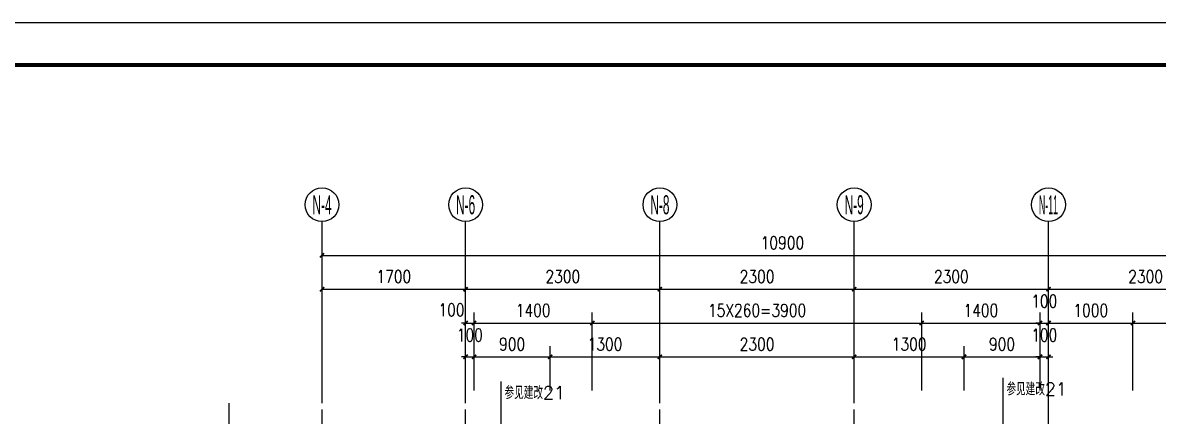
# Model space of a CAD drawing. Extents: x 718358 to 1668613, y -348838 to -159582.
# Drawn here: x 780568 to 794011, y -175939 to -171281 of the extents above; entities that cross this region are included whole.
import ezdxf
from ezdxf.enums import TextEntityAlignment as Align

# ---------------------------------------------------------------- set-up
doc = ezdxf.new("R2010")
doc.units = 0
doc.header["$LTSCALE"] = 1000
doc.linetypes.add('DOTE', pattern=[2.42, 2, -0.2, 0.02, -0.2])
for name, color, linetype in [('变更', 6, 'Continuous'), ('建-图框', 4, 'Continuous'), ('建-尺寸', 73, 'Continuous'), ('建-符号', 3, 'Continuous'), ('建-轴标', 3, 'Continuous'), ('建-轴网', 14, 'DOTE')]:
    doc.layers.add(name, color=color, linetype=linetype)
doc.styles.add('_TCH_AXIS', font='gt宽度调整.shx', dxfattribs={"bigfont": 'gt国标汉字.shx'})
doc.styles.add('_TCH_LABEL', font='COMPLEX', dxfattribs={"bigfont": 'GBCBIG'})
doc.styles.add('DIM_FONT', font='SIMPLEX.shx', dxfattribs={"width": 0.8, "bigfont": 'GBCBIG.shx'})
doc.dimstyles.new('DIMN50', dxfattribs={"dimscale": 0.5, "dimtxt": 300, "dimasz": 100, "dimexe": 250, "dimexo": 300, "dimgap": 150, "dimtad": 1, "dimdec": 0, "dimzin": 0, "dimdsep": 46, "dimtxsty": 'DIM_FONT', "dimblk": 'ARCHTICK', "dimcen": 0.09, "dimdle": 1, "dimclrt": 7, "dimazin": 2, "dimtfac": 1, "dimtdec": 0, "dimtix": 1, "dimtmove": 2, "dimatfit": 3, "dimldrblk": 'ARCHTICK', "dimfxl": 1, "dimtolj": 1, "dimtzin": 0, "dimarcsym": 0})

# ---------------------------------------------------------------- blocks, each defined once
blk = doc.blocks.new('_ArchTick')
at = {"color": 0, "linetype": 'ByBlock', "const_width": 0.4}
blk.add_lwpolyline([(-0.5, -0.5), (0.5, 0.5)], dxfattribs=at)
blk = doc.blocks.new('*D1245')
at = {"layer": 'Defpoints', "color": 0, "transparency": 16777216}
for p in [(795011, -174035), (784111, -175785), (795011, -175785)]:
    blk.add_point(p, dxfattribs=at)
at = {"layer": '建-尺寸', "color": 0, "lineweight": -2, "transparency": 16777216}
for p, q in [((784111, -175635), (784111, -173910)), ((795011, -175635), (795011, -173910)), ((784110, -174035), (795011, -174035))]:
    blk.add_line(p, q, dxfattribs=at)
at = {"layer": '建-尺寸', "color": 0, "lineweight": -2, "transparency": 16777216, "xscale": 50, "yscale": 50, "zscale": 50, "rotation": 180}
blk.add_blockref('_ArchTick', (784111, -174035), dxfattribs=at)
at = {"layer": '建-尺寸', "color": 0, "lineweight": -2, "transparency": 16777216, "xscale": 50, "yscale": 50, "zscale": 50}
blk.add_blockref('_ArchTick', (795011, -174035), dxfattribs=at)
at = {"layer": '建-尺寸', "color": 7, "transparency": 16777216, "insert": (789561, -173885), "char_height": 150, "attachment_point": 5, "style": 'DIM_FONT'}
blk.add_mtext('\\A1;10900', dxfattribs=at)
blk = doc.blocks.new('*D1246')
at = {"layer": 'Defpoints', "color": 0, "transparency": 16777216}
for p in [(795011, -174435), (792711, -175785), (795011, -175785)]:
    blk.add_point(p, dxfattribs=at)
at = {"layer": '建-尺寸', "color": 0, "lineweight": -2, "transparency": 16777216}
for p, q in [((792711, -175635), (792711, -174310)), ((795011, -175635), (795011, -174310)), ((792710, -174435), (795011, -174435))]:
    blk.add_line(p, q, dxfattribs=at)
at = {"layer": '建-尺寸', "color": 0, "lineweight": -2, "transparency": 16777216, "xscale": 50, "yscale": 50, "zscale": 50, "rotation": 180}
blk.add_blockref('_ArchTick', (792711, -174435), dxfattribs=at)
at = {"layer": '建-尺寸', "color": 0, "lineweight": -2, "transparency": 16777216, "xscale": 50, "yscale": 50, "zscale": 50}
blk.add_blockref('_ArchTick', (795011, -174435), dxfattribs=at)
at = {"layer": '建-尺寸', "color": 7, "transparency": 16777216, "insert": (793861, -174285), "char_height": 150, "attachment_point": 5, "style": 'DIM_FONT'}
blk.add_mtext('\\A1;2300', dxfattribs=at)
blk = doc.blocks.new('*D1247')
at = {"layer": 'Defpoints', "color": 0, "transparency": 16777216}
for p in [(792711, -174435), (790411, -175785), (792711, -175785)]:
    blk.add_point(p, dxfattribs=at)
at = {"layer": '建-尺寸', "color": 0, "lineweight": -2, "transparency": 16777216}
for p, q in [((790411, -175635), (790411, -174310)), ((792711, -175635), (792711, -174310)), ((790411, -174435), (792711, -174435))]:
    blk.add_line(p, q, dxfattribs=at)
at = {"layer": '建-尺寸', "color": 0, "lineweight": -2, "transparency": 16777216, "xscale": 50, "yscale": 50, "zscale": 50, "rotation": 180}
blk.add_blockref('_ArchTick', (790411, -174435), dxfattribs=at)
at = {"layer": '建-尺寸', "color": 0, "lineweight": -2, "transparency": 16777216, "xscale": 50, "yscale": 50, "zscale": 50}
blk.add_blockref('_ArchTick', (792711, -174435), dxfattribs=at)
at = {"layer": '建-尺寸', "color": 7, "transparency": 16777216, "insert": (791561, -174285), "char_height": 150, "attachment_point": 5, "style": 'DIM_FONT'}
blk.add_mtext('\\A1;2300', dxfattribs=at)
blk = doc.blocks.new('*D1248')
at = {"layer": 'Defpoints', "color": 0, "transparency": 16777216}
for p in [(790411, -174435), (788111, -175785), (790411, -175785)]:
    blk.add_point(p, dxfattribs=at)
at = {"layer": '建-尺寸', "color": 0, "lineweight": -2, "transparency": 16777216}
for p, q in [((788111, -175635), (788111, -174310)), ((790411, -175635), (790411, -174310)), ((788110, -174435), (790412, -174435))]:
    blk.add_line(p, q, dxfattribs=at)
at = {"layer": '建-尺寸', "color": 0, "lineweight": -2, "transparency": 16777216, "xscale": 50, "yscale": 50, "zscale": 50, "rotation": 180}
blk.add_blockref('_ArchTick', (788111, -174435), dxfattribs=at)
at = {"layer": '建-尺寸', "color": 0, "lineweight": -2, "transparency": 16777216, "xscale": 50, "yscale": 50, "zscale": 50}
blk.add_blockref('_ArchTick', (790411, -174435), dxfattribs=at)
at = {"layer": '建-尺寸', "color": 7, "transparency": 16777216, "insert": (789261, -174285), "char_height": 150, "attachment_point": 5, "style": 'DIM_FONT'}
blk.add_mtext('\\A1;2300', dxfattribs=at)
blk = doc.blocks.new('*D1249')
at = {"layer": 'Defpoints', "color": 0, "transparency": 16777216}
for p in [(788111, -174435), (785811, -175785), (788111, -175785)]:
    blk.add_point(p, dxfattribs=at)
at = {"layer": '建-尺寸', "color": 0, "lineweight": -2, "transparency": 16777216}
for p, q in [((785811, -175635), (785811, -174310)), ((788111, -175635), (788111, -174310)), ((785810, -174435), (788111, -174435))]:
    blk.add_line(p, q, dxfattribs=at)
at = {"layer": '建-尺寸', "color": 0, "lineweight": -2, "transparency": 16777216, "xscale": 50, "yscale": 50, "zscale": 50, "rotation": 180}
blk.add_blockref('_ArchTick', (785811, -174435), dxfattribs=at)
at = {"layer": '建-尺寸', "color": 0, "lineweight": -2, "transparency": 16777216, "xscale": 50, "yscale": 50, "zscale": 50}
blk.add_blockref('_ArchTick', (788111, -174435), dxfattribs=at)
at = {"layer": '建-尺寸', "color": 7, "transparency": 16777216, "insert": (786961, -174285), "char_height": 150, "attachment_point": 5, "style": 'DIM_FONT'}
blk.add_mtext('\\A1;2300', dxfattribs=at)
blk = doc.blocks.new('*D1250')
at = {"layer": 'Defpoints', "color": 0, "transparency": 16777216}
for p in [(785811, -174435), (784111, -175785), (785811, -175785)]:
    blk.add_point(p, dxfattribs=at)
at = {"layer": '建-尺寸', "color": 0, "lineweight": -2, "transparency": 16777216}
for p, q in [((784111, -175635), (784111, -174310)), ((785811, -175635), (785811, -174310)), ((784110, -174435), (785811, -174435))]:
    blk.add_line(p, q, dxfattribs=at)
at = {"layer": '建-尺寸', "color": 0, "lineweight": -2, "transparency": 16777216, "xscale": 50, "yscale": 50, "zscale": 50, "rotation": 180}
blk.add_blockref('_ArchTick', (784111, -174435), dxfattribs=at)
at = {"layer": '建-尺寸', "color": 0, "lineweight": -2, "transparency": 16777216, "xscale": 50, "yscale": 50, "zscale": 50}
blk.add_blockref('_ArchTick', (785811, -174435), dxfattribs=at)
at = {"layer": '建-尺寸', "color": 7, "transparency": 16777216, "insert": (784961, -174285), "char_height": 150, "attachment_point": 5, "style": 'DIM_FONT'}
blk.add_mtext('\\A1;1700', dxfattribs=at)
blk = doc.blocks.new('*D1251')
at = {"layer": 'Defpoints', "color": 0, "transparency": 16777216}
for p in [(795011, -174835), (793711, -175785), (795011, -175785)]:
    blk.add_point(p, dxfattribs=at)
at = {"layer": '建-尺寸', "color": 0, "lineweight": -2, "transparency": 16777216}
for p, q in [((793711, -175635), (793711, -174710)), ((795011, -175635), (795011, -174710)), ((793710, -174835), (795011, -174835))]:
    blk.add_line(p, q, dxfattribs=at)
at = {"layer": '建-尺寸', "color": 0, "lineweight": -2, "transparency": 16777216, "xscale": 50, "yscale": 50, "zscale": 50, "rotation": 180}
blk.add_blockref('_ArchTick', (793711, -174835), dxfattribs=at)
at = {"layer": '建-尺寸', "color": 0, "lineweight": -2, "transparency": 16777216, "xscale": 50, "yscale": 50, "zscale": 50}
blk.add_blockref('_ArchTick', (795011, -174835), dxfattribs=at)
at = {"layer": '建-尺寸', "color": 7, "transparency": 16777216, "insert": (794361, -174685), "char_height": 150, "attachment_point": 5, "style": 'DIM_FONT'}
blk.add_mtext('\\A1;1300', dxfattribs=at)
blk = doc.blocks.new('*D1252')
at = {"layer": 'Defpoints', "color": 0, "transparency": 16777216}
for p in [(793711, -174835), (792711, -175785), (793711, -175785)]:
    blk.add_point(p, dxfattribs=at)
at = {"layer": '建-尺寸', "color": 0, "lineweight": -2, "transparency": 16777216}
for p, q in [((792711, -175635), (792711, -174710)), ((793711, -175635), (793711, -174710)), ((792711, -174835), (793711, -174835))]:
    blk.add_line(p, q, dxfattribs=at)
at = {"layer": '建-尺寸', "color": 0, "lineweight": -2, "transparency": 16777216, "xscale": 50, "yscale": 50, "zscale": 50, "rotation": 180}
blk.add_blockref('_ArchTick', (792711, -174835), dxfattribs=at)
at = {"layer": '建-尺寸', "color": 0, "lineweight": -2, "transparency": 16777216, "xscale": 50, "yscale": 50, "zscale": 50}
blk.add_blockref('_ArchTick', (793711, -174835), dxfattribs=at)
at = {"layer": '建-尺寸', "color": 7, "transparency": 16777216, "insert": (793211, -174685), "char_height": 150, "attachment_point": 5, "style": 'DIM_FONT'}
blk.add_mtext('\\A1;1000', dxfattribs=at)
blk = doc.blocks.new('*D1253')
at = {"layer": 'Defpoints', "color": 0, "transparency": 16777216}
for p in [(792711, -174835), (792611, -175785), (792711, -175785)]:
    blk.add_point(p, dxfattribs=at)
at = {"layer": '建-尺寸', "color": 0, "lineweight": -2, "transparency": 16777216}
for p, q in [((792611, -175635), (792611, -174710)), ((792711, -175635), (792711, -174710)), ((792611, -174835), (792561, -174835)), ((792611, -174835), (792711, -174835)), ((792711, -174835), (792761, -174835))]:
    blk.add_line(p, q, dxfattribs=at)
at = {"layer": '建-尺寸', "color": 0, "lineweight": -2, "transparency": 16777216, "xscale": 50, "yscale": 50, "zscale": 50}
blk.add_blockref('_ArchTick', (792611, -174835), dxfattribs=at)
at = {"layer": '建-尺寸', "color": 0, "lineweight": -2, "transparency": 16777216, "xscale": 50, "yscale": 50, "zscale": 50, "rotation": 180}
blk.add_blockref('_ArchTick', (792711, -174835), dxfattribs=at)
at = {"layer": '建-尺寸', "color": 7, "transparency": 16777216, "insert": (792661, -174577), "char_height": 150, "attachment_point": 5, "style": 'DIM_FONT'}
blk.add_mtext('\\A1;100', dxfattribs=at)
blk = doc.blocks.new('*D1254')
at = {"layer": 'Defpoints', "color": 0, "transparency": 16777216}
for p in [(792611, -174835), (791211, -175785), (792611, -175785)]:
    blk.add_point(p, dxfattribs=at)
at = {"layer": '建-尺寸', "color": 0, "lineweight": -2, "transparency": 16777216}
for p, q in [((791211, -175635), (791211, -174710)), ((792611, -175635), (792611, -174710)), ((791210, -174835), (792611, -174835))]:
    blk.add_line(p, q, dxfattribs=at)
at = {"layer": '建-尺寸', "color": 0, "lineweight": -2, "transparency": 16777216, "xscale": 50, "yscale": 50, "zscale": 50, "rotation": 180}
blk.add_blockref('_ArchTick', (791211, -174835), dxfattribs=at)
at = {"layer": '建-尺寸', "color": 0, "lineweight": -2, "transparency": 16777216, "xscale": 50, "yscale": 50, "zscale": 50}
blk.add_blockref('_ArchTick', (792611, -174835), dxfattribs=at)
at = {"layer": '建-尺寸', "color": 7, "transparency": 16777216, "insert": (791911, -174685), "char_height": 150, "attachment_point": 5, "style": 'DIM_FONT'}
blk.add_mtext('\\A1;1400', dxfattribs=at)
blk = doc.blocks.new('*D1255')
at = {"layer": 'Defpoints', "color": 0, "transparency": 16777216}
for p in [(791211, -174835), (787311, -175785), (791211, -175785)]:
    blk.add_point(p, dxfattribs=at)
at = {"layer": '建-尺寸', "color": 0, "lineweight": -2, "transparency": 16777216}
for p, q in [((787311, -175635), (787311, -174710)), ((791211, -175635), (791211, -174710)), ((787310, -174835), (791211, -174835))]:
    blk.add_line(p, q, dxfattribs=at)
at = {"layer": '建-尺寸', "color": 0, "lineweight": -2, "transparency": 16777216, "xscale": 50, "yscale": 50, "zscale": 50, "rotation": 180}
blk.add_blockref('_ArchTick', (787311, -174835), dxfattribs=at)
at = {"layer": '建-尺寸', "color": 0, "lineweight": -2, "transparency": 16777216, "xscale": 50, "yscale": 50, "zscale": 50}
blk.add_blockref('_ArchTick', (791211, -174835), dxfattribs=at)
at = {"layer": '建-尺寸', "color": 7, "transparency": 16777216, "insert": (789261, -174685), "char_height": 150, "attachment_point": 5, "style": 'DIM_FONT'}
blk.add_mtext('\\A1;15X260=3900', dxfattribs=at)
blk = doc.blocks.new('*D1256')
at = {"layer": 'Defpoints', "color": 0, "transparency": 16777216}
for p in [(787311, -174835), (785911, -175785), (787311, -175785)]:
    blk.add_point(p, dxfattribs=at)
at = {"layer": '建-尺寸', "color": 0, "lineweight": -2, "transparency": 16777216}
for p, q in [((785911, -175635), (785911, -174710)), ((787311, -175635), (787311, -174710)), ((785910, -174835), (787311, -174835))]:
    blk.add_line(p, q, dxfattribs=at)
at = {"layer": '建-尺寸', "color": 0, "lineweight": -2, "transparency": 16777216, "xscale": 50, "yscale": 50, "zscale": 50, "rotation": 180}
blk.add_blockref('_ArchTick', (785911, -174835), dxfattribs=at)
at = {"layer": '建-尺寸', "color": 0, "lineweight": -2, "transparency": 16777216, "xscale": 50, "yscale": 50, "zscale": 50}
blk.add_blockref('_ArchTick', (787311, -174835), dxfattribs=at)
at = {"layer": '建-尺寸', "color": 7, "transparency": 16777216, "insert": (786611, -174685), "char_height": 150, "attachment_point": 5, "style": 'DIM_FONT'}
blk.add_mtext('\\A1;1400', dxfattribs=at)
blk = doc.blocks.new('*D1257')
at = {"layer": 'Defpoints', "color": 0, "transparency": 16777216}
for p in [(785911, -174835), (785811, -175785), (785911, -175785)]:
    blk.add_point(p, dxfattribs=at)
at = {"layer": '建-尺寸', "color": 0, "lineweight": -2, "transparency": 16777216}
for p, q in [((785811, -175635), (785811, -174710)), ((785911, -175635), (785911, -174710)), ((785811, -174835), (785761, -174835)), ((785811, -174835), (785911, -174835)), ((785911, -174835), (785961, -174835))]:
    blk.add_line(p, q, dxfattribs=at)
at = {"layer": '建-尺寸', "color": 0, "lineweight": -2, "transparency": 16777216, "xscale": 50, "yscale": 50, "zscale": 50}
blk.add_blockref('_ArchTick', (785811, -174835), dxfattribs=at)
at = {"layer": '建-尺寸', "color": 0, "lineweight": -2, "transparency": 16777216, "xscale": 50, "yscale": 50, "zscale": 50, "rotation": 180}
blk.add_blockref('_ArchTick', (785911, -174835), dxfattribs=at)
at = {"layer": '建-尺寸', "color": 7, "transparency": 16777216, "insert": (785644, -174680), "char_height": 150, "attachment_point": 5, "style": 'DIM_FONT'}
blk.add_mtext('\\A1;100', dxfattribs=at)
blk = doc.blocks.new('*D1258')
at = {"layer": 'Defpoints', "color": 0, "transparency": 16777216}
for p in [(792711, -175235), (792611, -175785), (792711, -175785)]:
    blk.add_point(p, dxfattribs=at)
at = {"layer": '建-尺寸', "color": 0, "lineweight": -2, "transparency": 16777216}
for p, q in [((792611, -175635), (792611, -175110)), ((792711, -175635), (792711, -175110)), ((792611, -175235), (792561, -175235)), ((792611, -175235), (792711, -175235)), ((792711, -175235), (792761, -175235))]:
    blk.add_line(p, q, dxfattribs=at)
at = {"layer": '建-尺寸', "color": 0, "lineweight": -2, "transparency": 16777216, "xscale": 50, "yscale": 50, "zscale": 50}
blk.add_blockref('_ArchTick', (792611, -175235), dxfattribs=at)
at = {"layer": '建-尺寸', "color": 0, "lineweight": -2, "transparency": 16777216, "xscale": 50, "yscale": 50, "zscale": 50, "rotation": 180}
blk.add_blockref('_ArchTick', (792711, -175235), dxfattribs=at)
at = {"layer": '建-尺寸', "color": 7, "transparency": 16777216, "insert": (792661, -174977), "char_height": 150, "attachment_point": 5, "style": 'DIM_FONT'}
blk.add_mtext('\\A1;100', dxfattribs=at)
blk = doc.blocks.new('*D1259')
at = {"layer": 'Defpoints', "color": 0, "transparency": 16777216}
for p in [(792611, -175235), (791711, -175785), (792611, -175785)]:
    blk.add_point(p, dxfattribs=at)
at = {"layer": '建-尺寸', "color": 0, "lineweight": -2, "transparency": 16777216}
for p, q in [((791711, -175635), (791711, -175110)), ((792611, -175635), (792611, -175110)), ((791710, -175235), (792611, -175235))]:
    blk.add_line(p, q, dxfattribs=at)
at = {"layer": '建-尺寸', "color": 0, "lineweight": -2, "transparency": 16777216, "xscale": 50, "yscale": 50, "zscale": 50, "rotation": 180}
blk.add_blockref('_ArchTick', (791711, -175235), dxfattribs=at)
at = {"layer": '建-尺寸', "color": 0, "lineweight": -2, "transparency": 16777216, "xscale": 50, "yscale": 50, "zscale": 50}
blk.add_blockref('_ArchTick', (792611, -175235), dxfattribs=at)
at = {"layer": '建-尺寸', "color": 7, "transparency": 16777216, "insert": (792161, -175085), "char_height": 150, "attachment_point": 5, "style": 'DIM_FONT'}
blk.add_mtext('\\A1;900', dxfattribs=at)
blk = doc.blocks.new('*D1260')
at = {"layer": 'Defpoints', "color": 0, "transparency": 16777216}
for p in [(791711, -175235), (790411, -175785), (791711, -175785)]:
    blk.add_point(p, dxfattribs=at)
at = {"layer": '建-尺寸', "color": 0, "lineweight": -2, "transparency": 16777216}
for p, q in [((790411, -175635), (790411, -175110)), ((791711, -175635), (791711, -175110)), ((790410, -175235), (791711, -175235))]:
    blk.add_line(p, q, dxfattribs=at)
at = {"layer": '建-尺寸', "color": 0, "lineweight": -2, "transparency": 16777216, "xscale": 50, "yscale": 50, "zscale": 50, "rotation": 180}
blk.add_blockref('_ArchTick', (790411, -175235), dxfattribs=at)
at = {"layer": '建-尺寸', "color": 0, "lineweight": -2, "transparency": 16777216, "xscale": 50, "yscale": 50, "zscale": 50}
blk.add_blockref('_ArchTick', (791711, -175235), dxfattribs=at)
at = {"layer": '建-尺寸', "color": 7, "transparency": 16777216, "insert": (791061, -175085), "char_height": 150, "attachment_point": 5, "style": 'DIM_FONT'}
blk.add_mtext('\\A1;1300', dxfattribs=at)
blk = doc.blocks.new('*D1261')
at = {"layer": 'Defpoints', "color": 0, "transparency": 16777216}
for p in [(790411, -175235), (788111, -175785), (790411, -175785)]:
    blk.add_point(p, dxfattribs=at)
at = {"layer": '建-尺寸', "color": 0, "lineweight": -2, "transparency": 16777216}
for p, q in [((788111, -175635), (788111, -175110)), ((790411, -175635), (790411, -175110)), ((788110, -175235), (790411, -175235))]:
    blk.add_line(p, q, dxfattribs=at)
at = {"layer": '建-尺寸', "color": 0, "lineweight": -2, "transparency": 16777216, "xscale": 50, "yscale": 50, "zscale": 50, "rotation": 180}
blk.add_blockref('_ArchTick', (788111, -175235), dxfattribs=at)
at = {"layer": '建-尺寸', "color": 0, "lineweight": -2, "transparency": 16777216, "xscale": 50, "yscale": 50, "zscale": 50}
blk.add_blockref('_ArchTick', (790411, -175235), dxfattribs=at)
at = {"layer": '建-尺寸', "color": 7, "transparency": 16777216, "insert": (789261, -175085), "char_height": 150, "attachment_point": 5, "style": 'DIM_FONT'}
blk.add_mtext('\\A1;2300', dxfattribs=at)
blk = doc.blocks.new('*D1262')
at = {"layer": 'Defpoints', "color": 0, "transparency": 16777216}
for p in [(788111, -175235), (786811, -175785), (788111, -175785)]:
    blk.add_point(p, dxfattribs=at)
at = {"layer": '建-尺寸', "color": 0, "lineweight": -2, "transparency": 16777216}
for p, q in [((786811, -175635), (786811, -175110)), ((788111, -175635), (788111, -175110)), ((786810, -175235), (788111, -175235))]:
    blk.add_line(p, q, dxfattribs=at)
at = {"layer": '建-尺寸', "color": 0, "lineweight": -2, "transparency": 16777216, "xscale": 50, "yscale": 50, "zscale": 50, "rotation": 180}
blk.add_blockref('_ArchTick', (786811, -175235), dxfattribs=at)
at = {"layer": '建-尺寸', "color": 0, "lineweight": -2, "transparency": 16777216, "xscale": 50, "yscale": 50, "zscale": 50}
blk.add_blockref('_ArchTick', (788111, -175235), dxfattribs=at)
at = {"layer": '建-尺寸', "color": 7, "transparency": 16777216, "insert": (787461, -175085), "char_height": 150, "attachment_point": 5, "style": 'DIM_FONT'}
blk.add_mtext('\\A1;1300', dxfattribs=at)
blk = doc.blocks.new('*D1263')
at = {"layer": 'Defpoints', "color": 0, "transparency": 16777216}
for p in [(786811, -175235), (785911, -175785), (786811, -175785)]:
    blk.add_point(p, dxfattribs=at)
at = {"layer": '建-尺寸', "color": 0, "lineweight": -2, "transparency": 16777216}
for p, q in [((785911, -175635), (785911, -175110)), ((786811, -175635), (786811, -175110)), ((785910, -175235), (786811, -175235))]:
    blk.add_line(p, q, dxfattribs=at)
at = {"layer": '建-尺寸', "color": 0, "lineweight": -2, "transparency": 16777216, "xscale": 50, "yscale": 50, "zscale": 50, "rotation": 180}
blk.add_blockref('_ArchTick', (785911, -175235), dxfattribs=at)
at = {"layer": '建-尺寸', "color": 0, "lineweight": -2, "transparency": 16777216, "xscale": 50, "yscale": 50, "zscale": 50}
blk.add_blockref('_ArchTick', (786811, -175235), dxfattribs=at)
at = {"layer": '建-尺寸', "color": 7, "transparency": 16777216, "insert": (786361, -175085), "char_height": 150, "attachment_point": 5, "style": 'DIM_FONT'}
blk.add_mtext('\\A1;900', dxfattribs=at)
blk = doc.blocks.new('*D1264')
at = {"layer": 'Defpoints', "color": 0, "transparency": 16777216}
for p in [(785911, -175235), (785811, -175785), (785911, -175785)]:
    blk.add_point(p, dxfattribs=at)
at = {"layer": '建-尺寸', "color": 0, "lineweight": -2, "transparency": 16777216}
for p, q in [((785811, -175635), (785811, -175110)), ((785911, -175635), (785911, -175110)), ((785811, -175235), (785761, -175235)), ((785811, -175235), (785911, -175235)), ((785911, -175235), (785961, -175235))]:
    blk.add_line(p, q, dxfattribs=at)
at = {"layer": '建-尺寸', "color": 0, "lineweight": -2, "transparency": 16777216, "xscale": 50, "yscale": 50, "zscale": 50}
blk.add_blockref('_ArchTick', (785811, -175235), dxfattribs=at)
at = {"layer": '建-尺寸', "color": 0, "lineweight": -2, "transparency": 16777216, "xscale": 50, "yscale": 50, "zscale": 50, "rotation": 180}
blk.add_blockref('_ArchTick', (785911, -175235), dxfattribs=at)
at = {"layer": '建-尺寸', "color": 7, "transparency": 16777216, "insert": (785861, -174977), "char_height": 150, "attachment_point": 5, "style": 'DIM_FONT'}
blk.add_mtext('\\A1;100', dxfattribs=at)

msp = doc.modelspace()

# ---------------------------------------------------------------- linework, layer by layer
at = {"layer": '变更'}
for points in [[(786231.5, -176106.5), (786231.5, -175527.5)], [(792173, -176062.5), (792173, -175483.5)]]:
    msp.add_lwpolyline(points, dxfattribs=at)
at = {"layer": '建-图框'}
msp.add_lwpolyline([(760408.1, -200980.7), (802458.1, -200980.7), (802458.1, -171280.7), (760408.1, -171280.7)], close=True, dxfattribs=at)
at = {"layer": '建-图框', "const_width": 50}
msp.add_lwpolyline([(761658.1, -200480.7), (801958.1, -200480.7), (801958.1, -171780.7), (761658.1, -171780.7)], close=True, dxfattribs=at)
at = {"layer": '建-符号'}
msp.add_lwpolyline([(783007.6, -175785), (783007.6, -179186.2), (783112.6, -179224.4), (782902.6, -179261.4), (783007.6, -179298.7), (783007.6, -182699.9)], dxfattribs=at)
at = {"layer": '建-轴标'}
for p, q in [((784110.9, -175785), (784110.9, -173635)), ((785810.9, -175785), (785810.9, -173635)), ((788110.9, -175785), (788110.9, -173635)), ((790410.9, -175785), (790410.9, -173635)), ((792710.9, -175785), (792710.9, -173635))]:
    msp.add_line(p, q, dxfattribs=at)
for centre in [(784110.9, -173435), (785810.9, -173435), (788110.9, -173435), (790410.9, -173435), (792710.9, -173435)]:
    msp.add_circle(centre, 200, dxfattribs=at)
at = {"layer": '建-轴网'}
for p, q in [((784110.9, -182699.9), (784110.9, -175785)), ((785810.9, -182699.9), (785810.9, -175785)), ((788110.9, -182699.9), (788110.9, -175785)), ((790410.9, -182699.9), (790410.9, -175785)), ((792710.9, -182154.8), (792710.9, -175785))]:
    msp.add_line(p, q, dxfattribs=at)

# ---------------------------------------------------------------- texts
at = {"layer": '变更', "style": '_TCH_LABEL'}
for p in [(792213, -175691.9), (786271.5, -175735.9)]:
    msp.add_text('参见建改21', height=151.91, dxfattribs=at).set_placement(p)
at = {"layer": '建-轴标', "style": '_TCH_AXIS'}
for s, width, p, p2 in [('N-4', 0.333333, (783997.8, -173548.1), (784224, -173548.1)), ('N-6', 0.344262, (785697.8, -173548.1), (785924, -173548.1)), ('N-8', 0.33871, (787997.8, -173548.1), (788224, -173548.1)), ('N-9', 0.344262, (790297.8, -173548.1), (790524, -173548.1)), ('N-11', 0.304348, (792597.8, -173548.1), (792824, -173548.1))]:
    msp.add_text(s, height=226.27, dxfattribs=dict(at, width=width)).set_placement(p, p2, align=Align.FIT)

# ---------------------------------------------------------------- dimensions: what is measured, and where the dimension line sits
at = {"layer": '建-尺寸'}
for p1, p2, distance, picture, middle in [((784110.9, -175785), (795010.9, -175785), 1750, '*D1245', (789560.9, -173885)), ((784110.9, -175785), (785810.9, -175785), 1350, '*D1250', (784960.9, -174285)), ((785810.9, -175785), (788110.9, -175785), 1350, '*D1249', (786960.9, -174285)), ((788110.9, -175785), (790411.3, -175785), 1350, '*D1248', (789261.1, -174285)), ((790411.3, -175785), (792710.9, -175785), 1350, '*D1247', (791561.1, -174285)), ((792710.9, -175785), (795010.9, -175785), 1350, '*D1246', (793860.9, -174285)), ((785910.9, -175785), (787310.9, -175785), 950, '*D1256', (786610.9, -174685)), ((791210.9, -175785), (792610.9, -175785), 950, '*D1254', (791910.9, -174685)), ((792711, -175785), (793710.9, -175785), 950, '*D1252', (793210.9, -174685)), ((793710.9, -175785), (795010.9, -175785), 950, '*D1251', (794360.9, -174685)), ((785910.9, -175785), (786810.9, -175785), 550, '*D1263', (786360.9, -175085)), ((786810.9, -175785), (788110.9, -175785), 550, '*D1262', (787460.9, -175085)), ((788110.9, -175785), (790410.9, -175785), 550, '*D1261', (789260.9, -175085)), ((790410.9, -175785), (791710.9, -175785), 550, '*D1260', (791060.9, -175085)), ((791710.9, -175785), (792610.9, -175785), 550, '*D1259', (792160.9, -175085))]:
    dim = msp.add_aligned_dim(p1=p1, p2=p2, distance=distance, dimstyle='DIMN50', dxfattribs=at)
    dim.commit()
    dim.dimension.update_dxf_attribs({"geometry": picture, "text_midpoint": middle})
for base, p1, p2, picture, middle in [((792711, -174835), (792610.9, -175785), (792711, -175785), '*D1253', (792661, -174577.5)), ((785910.9, -174835), (785810.9, -175785), (785910.9, -175785), '*D1257', (785644.3, -174680)), ((785910.9, -175235), (785810.9, -175785), (785910.9, -175785), '*D1264', (785860.9, -174977.5)), ((792711, -175235), (792610.9, -175785), (792711, -175785), '*D1258', (792661, -174977.5))]:
    dim = msp.add_linear_dim(base=base, p1=p1, p2=p2, angle=0, dimstyle='DIMN50', dxfattribs=at)
    dim.commit()
    dim.dimension.update_dxf_attribs({"geometry": picture, "text_midpoint": middle, "dimtype": 161})
dim = msp.add_aligned_dim(p1=(787310.9, -175785), p2=(791210.9, -175785), distance=950, text='15X260=3900', dimstyle='DIMN50', dxfattribs=at)
dim.commit()
dim.dimension.update_dxf_attribs({"geometry": '*D1255', "text_midpoint": (789260.9, -174685)})

doc.saveas('drawing.dxf')
